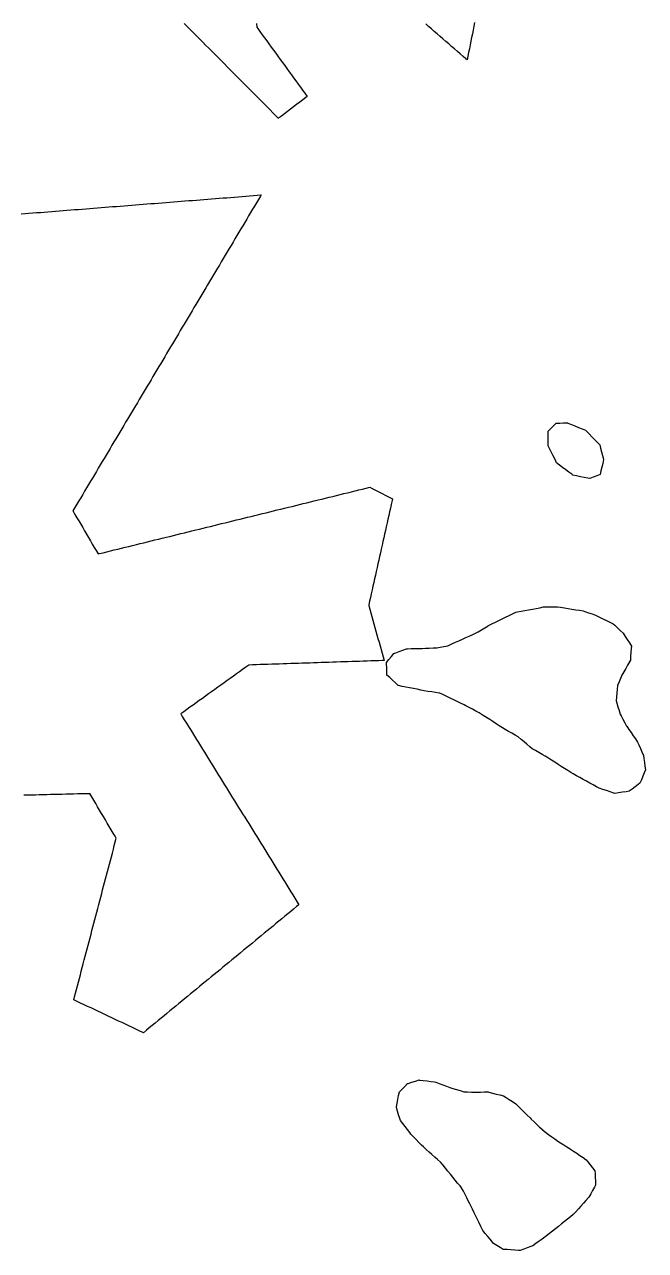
# Model space of a CAD drawing. Header units: millimetres. Extents: x 230 to 3347, y 514 to 5196.
# Drawn here: x 1211.1 to 1373.8, y 3602.3 to 3923.7 of the extents above; entities that cross this region are included whole.
import ezdxf

# ---------------------------------------------------------------- set-up
doc = ezdxf.new("R2010")
doc.units = ezdxf.units.MM
for name, color, linetype in [('ALL_HOLES', 1, 'Continuous'), ('ALL_ISLANDS', 7, 'Continuous'), ('OUTLINE_ISLAND_01', 7, 'Continuous'), ('OUTLINE_ISLAND_01_HOLE_222', 1, 'Continuous'), ('OUTLINE_ISLAND_01_HOLE_239', 1, 'Continuous'), ('OUTLINE_ISLAND_01_HOLE_246', 1, 'Continuous')]:
    doc.layers.add(name, color=color, linetype=linetype)

msp = doc.modelspace()

# ---------------------------------------------------------------- linework, layer by layer
at = {"layer": 'ALL_HOLES'}
for points in [[(1348.2825, 3817.0825), (1348.9896, 3817.7896), (1349.6967, 3818.4967), (1350.4039, 3819.2038), (1351.3157, 3819.2189), (1352.3155, 3819.2355), (1353.3154, 3819.252), (1353.4581, 3819.1945), (1354.3856, 3818.8206), (1355.313, 3818.4467), (1356.2405, 3818.0727), (1357.1679, 3817.6988), (1358.0954, 3817.3249), (1358.3394, 3817.0715), (1359.0331, 3816.3513), (1359.7269, 3815.631), (1360.4206, 3814.9107), (1361.1143, 3814.1905), (1361.808, 3813.4702), (1362.0401, 3812.6166), (1362.3025, 3811.6516), (1362.5649, 3810.6866), (1362.8273, 3809.7217), (1362.8051, 3809.6255), (1362.5797, 3808.6513), (1362.3544, 3807.677), (1362.129, 3806.7027), (1361.9037, 3805.7284), (1361.0364, 3805.3921), (1360.1041, 3805.0306), (1359.1717, 3804.6691), (1358.6906, 3804.7643), (1357.7096, 3804.9584), (1356.7286, 3805.1525), (1355.7477, 3805.3465), (1354.7667, 3805.5406), (1354.4632, 3805.7743), (1353.6709, 3806.3844), (1352.8786, 3806.9944), (1352.0862, 3807.6045), (1351.2939, 3808.2146), (1350.5015, 3808.8247), (1350.0837, 3809.6838), (1349.6463, 3810.5831), (1349.2089, 3811.4823), (1348.7715, 3812.3816), (1348.3342, 3813.2809), (1348.3222, 3814.1626), (1348.3086, 3815.1625), (1348.295, 3816.1625)], [(1305.9544, 3756.4459), (1306.5851, 3757.222), (1307.2157, 3757.9981), (1307.8463, 3758.7742), (1308.3477, 3758.9672), (1309.2809, 3759.3265), (1310.2142, 3759.6858), (1311.1474, 3760.0451), (1311.4123, 3760.0506), (1312.4121, 3760.0717), (1313.4119, 3760.0928), (1314.4117, 3760.1139), (1315.4114, 3760.135), (1316.1253, 3760.1676), (1317.1243, 3760.2132), (1318.1233, 3760.2589), (1319.1222, 3760.3045), (1320.0052, 3760.469), (1320.9882, 3760.6523), (1321.9713, 3760.8355), (1322.1599, 3760.9198), (1323.0727, 3761.3282), (1323.9856, 3761.7365), (1324.8984, 3762.1448), (1325.8112, 3762.5532), (1326.724, 3762.9615), (1327.6369, 3763.3699), (1328.5497, 3763.7782), (1329.4625, 3764.1865), (1329.9964, 3764.5089), (1330.8525, 3765.0258), (1331.7085, 3765.5427), (1332.5646, 3766.0596), (1332.6563, 3766.1044), (1333.5547, 3766.5435), (1334.4531, 3766.9826), (1335.3516, 3767.4217), (1336.25, 3767.8608), (1337.1485, 3768.2999), (1338.0469, 3768.7389), (1338.9453, 3769.178), (1339.8438, 3769.6171), (1340.2311, 3769.6906), (1341.2136, 3769.877), (1342.1961, 3770.0635), (1343.1785, 3770.2499), (1344.161, 3770.4363), (1345.1435, 3770.6227), (1346.1259, 3770.8091), (1347.1084, 3770.9955), (1347.7681, 3771.0064), (1348.768, 3771.0228), (1349.7679, 3771.0392), (1350.7677, 3771.0556), (1351.5552, 3770.9284), (1352.5424, 3770.7689), (1353.5296, 3770.6094), (1354.5168, 3770.4499), (1355.504, 3770.2904), (1356.4912, 3770.1309), (1357.4784, 3769.9714), (1357.8997, 3769.8233), (1358.8431, 3769.4917), (1359.7865, 3769.16), (1360.73, 3768.8284), (1360.8454, 3768.7715), (1361.7425, 3768.3298), (1362.6397, 3767.888), (1363.5368, 3767.4463), (1364.4339, 3767.0045), (1365.3311, 3766.5628), (1365.7195, 3766.1997), (1366.4499, 3765.5167), (1367.1804, 3764.8338), (1367.9109, 3764.1509), (1367.9367, 3764.111), (1368.4797, 3763.2712), (1369.0226, 3762.4315), (1369.5656, 3761.5917), (1370.1086, 3760.752), (1370.0557, 3760.0816), (1369.9772, 3759.0847), (1369.8986, 3758.0877), (1369.82, 3757.0908), (1369.5671, 3756.6348), (1369.082, 3755.7604), (1368.5969, 3754.8859), (1368.1119, 3754.0114), (1367.6268, 3753.1369), (1367.2543, 3752.2713), (1366.859, 3751.3527), (1366.4638, 3750.4342), (1366.4597, 3750.387), (1366.3745, 3749.3907), (1366.2893, 3748.3943), (1366.2041, 3747.398), (1366.1188, 3746.4016), (1366.2959, 3745.7982), (1366.5776, 3744.8387), (1366.8593, 3743.8792), (1367.1409, 3742.9197), (1367.4112, 3742.4212), (1367.8879, 3741.5421), (1368.3645, 3740.663), (1368.8411, 3739.7839), (1368.8875, 3739.7159), (1369.4511, 3738.8899), (1370.0147, 3738.0638), (1370.5782, 3737.2378), (1371.1418, 3736.4117), (1371.7054, 3735.5857), (1372.0406, 3734.8203), (1372.4418, 3733.9043), (1372.8429, 3732.9883), (1373.2441, 3732.0723), (1373.3616, 3731.2443), (1373.5022, 3730.2542), (1373.6427, 3729.2641), (1373.7833, 3728.274), (1373.479, 3727.5527), (1373.0904, 3726.6313), (1372.7018, 3725.7099), (1372.3132, 3724.7885), (1371.8818, 3724.4654), (1371.0813, 3723.866), (1370.2808, 3723.2666), (1369.4804, 3722.6673), (1368.7406, 3722.5572), (1367.7515, 3722.41), (1366.7624, 3722.2628), (1365.7733, 3722.1156), (1365.4902, 3722.21), (1364.5416, 3722.5265), (1363.593, 3722.843), (1362.6443, 3723.1594), (1361.6957, 3723.4759), (1360.9503, 3723.881), (1360.0716, 3724.3584), (1359.1929, 3724.8359), (1358.3143, 3725.3133), (1357.4356, 3725.7908), (1356.557, 3726.2682), (1355.6783, 3726.7457), (1354.7996, 3727.2231), (1354.2468, 3727.5763), (1353.4041, 3728.1146), (1352.5613, 3728.6528), (1351.7185, 3729.1911), (1350.8758, 3729.7294), (1350.033, 3730.2677), (1349.1903, 3730.806), (1348.3475, 3731.3443), (1347.5048, 3731.8826), (1346.7009, 3732.3429), (1345.8331, 3732.8398), (1344.9654, 3733.3368), (1344.0976, 3733.8337), (1343.4935, 3734.343), (1342.729, 3734.9876), (1341.9645, 3735.6322), (1341.2, 3736.2768), (1340.4354, 3736.9214), (1339.6223, 3737.389), (1338.7554, 3737.8875), (1337.8885, 3738.386), (1337.0217, 3738.8845), (1336.3362, 3739.3241), (1335.4945, 3739.8639), (1334.6527, 3740.4038), (1333.811, 3740.9437), (1332.9692, 3741.4835), (1332.1275, 3742.0234), (1331.2857, 3742.5633), (1330.444, 3743.1031), (1330.231, 3743.2185), (1329.3518, 3743.6949), (1328.4725, 3744.1712), (1327.5933, 3744.6476), (1326.714, 3745.1239), (1326.2589, 3745.3424), (1325.3574, 3745.7751), (1324.4559, 3746.2079), (1323.5543, 3746.6406), (1322.6528, 3747.0733), (1321.7513, 3747.506), (1320.8498, 3747.9388), (1319.9482, 3748.3715), (1319.7542, 3748.4027), (1318.7669, 3748.5615), (1317.7795, 3748.7202), (1316.7922, 3748.879), (1315.8049, 3749.0378), (1314.9317, 3749.212), (1313.951, 3749.4076), (1312.9703, 3749.6032), (1311.9896, 3749.7988), (1311.009, 3749.9944), (1310.0283, 3750.19), (1309.0476, 3750.3856), (1308.9944, 3750.435), (1308.2612, 3751.115), (1307.528, 3751.795), (1306.7948, 3752.475), (1306.0616, 3753.155), (1306.0338, 3754.0085), (1306.0012, 3755.008), (1305.9687, 3756.0074)], [(1309.3138, 3643.9069), (1310.0209, 3644.614), (1310.728, 3645.3211), (1311.4351, 3646.0282), (1311.625, 3646.0881), (1312.5787, 3646.3889), (1313.5324, 3646.6897), (1314.4861, 3646.9904), (1314.5684, 3646.9806), (1315.5614, 3646.8624), (1316.5544, 3646.7442), (1317.5474, 3646.626), (1318.5404, 3646.5078), (1318.8319, 3646.3975), (1319.7672, 3646.0437), (1320.7025, 3645.6899), (1321.6378, 3645.3361), (1322.5731, 3644.9823), (1323.3506, 3644.7566), (1324.3109, 3644.4779), (1325.2713, 3644.1992), (1326.2317, 3643.9205), (1327.1815, 3643.8723), (1328.1802, 3643.8216), (1329.179, 3643.7709), (1329.5508, 3643.783), (1330.5503, 3643.8158), (1331.5498, 3643.8485), (1332.5492, 3643.8812), (1332.7575, 3643.8256), (1333.7237, 3643.5679), (1334.6899, 3643.3101), (1335.6561, 3643.0524), (1336.6223, 3642.7946), (1337.2565, 3642.3879), (1338.0982, 3641.8481), (1338.94, 3641.3083), (1339.7818, 3640.7684), (1339.9808, 3640.5718), (1340.6921, 3639.869), (1341.4035, 3639.1661), (1342.1148, 3638.4633), (1342.8262, 3637.7604), (1343.5375, 3637.0576), (1343.8764, 3636.7337), (1344.5993, 3636.0427), (1345.3222, 3635.3517), (1346.0451, 3634.6608), (1346.768, 3633.9698), (1346.8212, 3633.9297), (1347.6201, 3633.3281), (1348.4189, 3632.7265), (1349.2177, 3632.125), (1350.0165, 3631.5234), (1350.8154, 3630.9218), (1351.5025, 3630.4998), (1352.3546, 3629.9764), (1353.2067, 3629.453), (1354.0588, 3628.9296), (1354.1345, 3628.8789), (1354.9653, 3628.3222), (1355.796, 3627.7656), (1356.6267, 3627.2089), (1357.4575, 3626.6522), (1358.2882, 3626.0955), (1358.7186, 3625.5301), (1359.3242, 3624.7343), (1359.9298, 3623.9386), (1360.5355, 3623.1429), (1360.566, 3622.4352), (1360.6091, 3621.4361), (1360.6522, 3620.437), (1360.6953, 3619.438), (1360.4004, 3618.9049), (1359.9165, 3618.0298), (1359.4325, 3617.1547), (1358.9485, 3616.2796), (1358.8605, 3616.1808), (1358.1956, 3615.4339), (1357.5307, 3614.687), (1356.8657, 3613.9401), (1356.2008, 3613.1932), (1355.5358, 3612.4463), (1354.8709, 3611.6994), (1354.1332, 3611.1114), (1353.3513, 3610.4881), (1352.5693, 3609.8648), (1351.7873, 3609.2414), (1351.0054, 3608.6181), (1350.2234, 3607.9948), (1349.4414, 3607.3715), (1348.6595, 3606.7482), (1347.8775, 3606.1248), (1347.5179, 3605.8647), (1346.7076, 3605.2786), (1345.8974, 3604.6924), (1345.0872, 3604.1063), (1344.277, 3603.5202), (1343.7575, 3603.3282), (1342.8196, 3602.9815), (1341.8816, 3602.6349), (1340.9436, 3602.2882), (1340.5368, 3602.3156), (1339.5391, 3602.383), (1338.5414, 3602.4504), (1337.5436, 3602.5178), (1336.5459, 3602.5852), (1335.7094, 3603.0933), (1334.8547, 3603.6124), (1334, 3604.1316), (1333.7324, 3604.4506), (1333.0896, 3605.2167), (1332.4469, 3605.9828), (1331.8042, 3606.7489), (1331.1615, 3607.515), (1331.0753, 3607.6931), (1330.6396, 3608.5932), (1330.2039, 3609.4933), (1329.7682, 3610.3934), (1329.3325, 3611.2935), (1328.8968, 3612.1936), (1328.4612, 3613.0936), (1328.0255, 3613.9937), (1327.5898, 3614.8938), (1327.45, 3615.1638), (1326.9902, 3616.0518), (1326.5303, 3616.9398), (1326.0705, 3617.8278), (1325.6106, 3618.7158), (1325.2137, 3619.2004), (1324.58, 3619.9739), (1323.9463, 3620.7475), (1323.3126, 3621.5211), (1322.6789, 3622.2947), (1322.0453, 3623.0683), (1321.4116, 3623.8419), (1320.7779, 3624.6155), (1320.1442, 3625.3891), (1320.0858, 3625.4408), (1319.3375, 3626.1042), (1318.5892, 3626.7675), (1317.8409, 3627.4309), (1317.0926, 3628.0942), (1316.3443, 3628.7576), (1315.596, 3629.421), (1315.1206, 3629.915), (1314.4273, 3630.6356), (1313.734, 3631.3563), (1313.0406, 3632.0769), (1312.3473, 3632.7975), (1312.039, 3633.1925), (1311.4238, 3633.9808), (1310.8085, 3634.7691), (1310.1932, 3635.5574), (1309.578, 3636.3458), (1309.4127, 3636.8919), (1309.1229, 3637.849), (1308.8331, 3638.8061), (1308.5434, 3639.7632), (1308.5764, 3639.9408), (1308.7592, 3640.9239), (1308.942, 3641.9071), (1309.1248, 3642.8902), (1309.3076, 3643.8734)]]:
    msp.add_lwpolyline(points, close=True, dxfattribs=at)
at = {"layer": 'ALL_ISLANDS'}
for points in [[(1271.8402, 3923.9734), (1271.9567, 3922.9802), (1272.2006, 3922.645), (1272.7891, 3921.8365), (1273.3776, 3921.028), (1273.9661, 3920.2195), (1274.5546, 3919.411), (1275.1432, 3918.6025), (1275.7317, 3917.7941), (1276.3202, 3916.9856), (1276.9087, 3916.1771), (1277.4972, 3915.3686), (1278.0857, 3914.5601), (1278.6742, 3913.7516), (1279.2627, 3912.9431), (1279.8512, 3912.1346), (1280.4397, 3911.3261), (1281.0282, 3910.5176), (1281.6167, 3909.7091), (1282.2052, 3908.9006), (1282.7937, 3908.0921), (1283.3822, 3907.2836), (1283.9707, 3906.4751), (1284.5592, 3905.6667), (1285.1477, 3904.8582), (1284.778, 3904.5754), (1283.9837, 3903.9679), (1283.1894, 3903.3604), (1282.3951, 3902.7529), (1281.6008, 3902.1454), (1280.8065, 3901.5379), (1280.0122, 3900.9304), (1279.2178, 3900.3229), (1278.4235, 3899.7154), (1277.6292, 3899.1078), (1277.5751, 3899.1624), (1276.8708, 3899.8724), (1276.1666, 3900.5824), (1275.4624, 3901.2924), (1274.7582, 3902.0024), (1274.0539, 3902.7123), (1273.3497, 3903.4223), (1272.6455, 3904.1323), (1271.9413, 3904.8423), (1271.2371, 3905.5523), (1270.5328, 3906.2622), (1269.8286, 3906.9722), (1269.1244, 3907.6822), (1268.4202, 3908.3922), (1267.7159, 3909.1021), (1267.0117, 3909.8121), (1266.3075, 3910.5221), (1265.6033, 3911.2321), (1264.899, 3911.9421), (1264.1948, 3912.652), (1263.4906, 3913.362), (1262.7864, 3914.072), (1262.0822, 3914.782), (1261.3779, 3915.492), (1260.6737, 3916.2019), (1259.9695, 3916.9119), (1259.2653, 3917.6219), (1258.561, 3918.3319), (1257.8568, 3919.0418), (1257.1526, 3919.7518), (1256.4484, 3920.4618), (1255.7441, 3921.1718), (1255.0399, 3921.8818), (1254.3357, 3922.5917), (1253.6315, 3923.3017), (1252.9273, 3924.0117)], [(1329.0156, 3924.2272), (1328.8207, 3923.2464), (1328.6259, 3922.2655), (1328.431, 3921.2847), (1328.2362, 3920.3039), (1328.0413, 3919.323), (1327.8465, 3918.3422), (1327.6516, 3917.3614), (1327.4568, 3916.3805), (1327.2619, 3915.3997), (1327.0671, 3914.4189), (1326.764, 3914.6826), (1326.0096, 3915.3389), (1325.2551, 3915.9953), (1324.5007, 3916.6517), (1323.7463, 3917.3081), (1322.9918, 3917.9644), (1322.2374, 3918.6208), (1321.4829, 3919.2772), (1320.7285, 3919.9336), (1319.9741, 3920.5899), (1319.2196, 3921.2463), (1318.4652, 3921.9027), (1317.7108, 3922.5591), (1316.9563, 3923.2154), (1316.2019, 3923.8718)], [(1210.2668, 3874.069), (1211.2637, 3874.1475), (1212.2606, 3874.226), (1213.2575, 3874.3045), (1214.2544, 3874.3829), (1215.2513, 3874.4614), (1216.2483, 3874.5399), (1217.2452, 3874.6184), (1218.2421, 3874.6968), (1219.239, 3874.7753), (1220.2359, 3874.8538), (1221.2328, 3874.9323), (1222.2297, 3875.0108), (1223.2267, 3875.0892), (1224.2236, 3875.1677), (1225.2205, 3875.2462), (1226.2174, 3875.3247), (1227.2143, 3875.4031), (1228.2112, 3875.4816), (1229.2082, 3875.5601), (1230.2051, 3875.6386), (1231.202, 3875.717), (1232.1989, 3875.7955), (1233.1958, 3875.874), (1234.1927, 3875.9525), (1235.1897, 3876.0309), (1236.1866, 3876.1094), (1237.1835, 3876.1879), (1238.1804, 3876.2664), (1239.1773, 3876.3449), (1240.1742, 3876.4233), (1241.1711, 3876.5018), (1242.1681, 3876.5803), (1243.165, 3876.6588), (1244.1619, 3876.7372), (1245.1588, 3876.8157), (1246.1557, 3876.8942), (1247.1526, 3876.9727), (1248.1496, 3877.0511), (1249.1465, 3877.1296), (1250.1434, 3877.2081), (1251.1403, 3877.2866), (1252.1372, 3877.365), (1253.1341, 3877.4435), (1254.1311, 3877.522), (1255.128, 3877.6005), (1256.1249, 3877.6789), (1257.1218, 3877.7574), (1258.1187, 3877.8359), (1259.1156, 3877.9144), (1260.1126, 3877.9929), (1261.1095, 3878.0713), (1262.1064, 3878.1498), (1263.1033, 3878.2283), (1264.1002, 3878.3068), (1265.0971, 3878.3852), (1266.094, 3878.4637), (1267.091, 3878.5422), (1268.0879, 3878.6207), (1269.0848, 3878.6991), (1270.0817, 3878.7776), (1271.0786, 3878.8561), (1272.0755, 3878.9346), (1273.0725, 3879.013), (1272.8853, 3878.6986), (1272.3738, 3877.8393), (1271.8623, 3876.98), (1271.3509, 3876.1206), (1270.8394, 3875.2613), (1270.328, 3874.402), (1269.8165, 3873.5427), (1269.305, 3872.6834), (1268.7936, 3871.8241), (1268.2821, 3870.9648), (1267.7706, 3870.1055), (1267.2592, 3869.2462), (1266.7477, 3868.3869), (1266.2362, 3867.5276), (1265.7248, 3866.6683), (1265.2133, 3865.809), (1264.7019, 3864.9497), (1264.1904, 3864.0904), (1263.6789, 3863.2311), (1263.1675, 3862.3718), (1262.656, 3861.5125), (1262.1445, 3860.6532), (1261.6331, 3859.7939), (1261.1216, 3858.9346), (1260.6101, 3858.0753), (1260.0987, 3857.2159), (1259.5872, 3856.3566), (1259.0757, 3855.4973), (1258.5643, 3854.638), (1258.0528, 3853.7787), (1257.5414, 3852.9194), (1257.0299, 3852.0601), (1256.5184, 3851.2008), (1256.007, 3850.3415), (1255.4955, 3849.4822), (1254.984, 3848.6229), (1254.4726, 3847.7636), (1253.9611, 3846.9043), (1253.4496, 3846.045), (1252.9382, 3845.1857), (1252.4267, 3844.3264), (1251.9152, 3843.4671), (1251.4038, 3842.6078), (1250.8923, 3841.7485), (1250.3809, 3840.8892), (1249.8694, 3840.0299), (1249.3579, 3839.1706), (1248.8465, 3838.3112), (1248.335, 3837.4519), (1247.8235, 3836.5926), (1247.3121, 3835.7333), (1246.8006, 3834.874), (1246.2891, 3834.0147), (1245.7777, 3833.1554), (1245.2662, 3832.2961), (1244.7548, 3831.4368), (1244.2433, 3830.5775), (1243.7318, 3829.7182), (1243.2204, 3828.8589), (1242.7089, 3827.9996), (1242.1974, 3827.1403), (1241.686, 3826.281), (1241.1745, 3825.4217), (1240.663, 3824.5624), (1240.1516, 3823.7031), (1239.6401, 3822.8438), (1239.1286, 3821.9845), (1238.6172, 3821.1252), (1238.1057, 3820.2658), (1237.5943, 3819.4065), (1237.0828, 3818.5472), (1236.5713, 3817.6879), (1236.0599, 3816.8286), (1235.5484, 3815.9693), (1235.0369, 3815.11), (1234.5255, 3814.2507), (1234.014, 3813.3914), (1233.5025, 3812.5321), (1232.9911, 3811.6728), (1232.4796, 3810.8135), (1231.9681, 3809.9542), (1231.4567, 3809.0949), (1230.9452, 3808.2356), (1230.4338, 3807.3763), (1229.9223, 3806.517), (1229.4108, 3805.6577), (1228.8994, 3804.7984), (1228.3879, 3803.9391), (1227.8764, 3803.0798), (1227.365, 3802.2205), (1226.8535, 3801.3611), (1226.342, 3800.5018), (1225.8306, 3799.6425), (1225.3191, 3798.7832), (1224.8077, 3797.9239), (1224.2962, 3797.0646), (1223.7847, 3796.2053), (1223.8248, 3796.1365), (1224.3282, 3795.2725), (1224.8317, 3794.4085), (1225.3351, 3793.5444), (1225.8385, 3792.6804), (1226.3419, 3791.8163), (1226.8454, 3790.9523), (1227.3488, 3790.0883), (1227.8522, 3789.2242), (1228.3557, 3788.3602), (1228.8591, 3787.4962), (1229.3625, 3786.6321), (1229.8659, 3785.7681), (1230.3694, 3784.904), (1230.6938, 3784.9837), (1231.6649, 3785.2221), (1232.6361, 3785.4605), (1233.6073, 3785.6989), (1234.5784, 3785.9373), (1235.5496, 3786.1757), (1236.5208, 3786.4141), (1237.4919, 3786.6525), (1238.4631, 3786.8909), (1239.4343, 3787.1293), (1240.4054, 3787.3677), (1241.3766, 3787.6061), (1242.3478, 3787.8445), (1243.3189, 3788.0829), (1244.2901, 3788.3213), (1245.2613, 3788.5597), (1246.2324, 3788.7981), (1247.2036, 3789.0365), (1248.1748, 3789.2749), (1249.1459, 3789.5133), (1250.1171, 3789.7517), (1251.0883, 3789.9901), (1252.0594, 3790.2285), (1253.0306, 3790.467), (1254.0018, 3790.7054), (1254.9729, 3790.9438), (1255.9441, 3791.1822), (1256.9153, 3791.4206), (1257.8864, 3791.659), (1258.8576, 3791.8974), (1259.8288, 3792.1358), (1260.7999, 3792.3742), (1261.7711, 3792.6126), (1262.7422, 3792.851), (1263.7134, 3793.0894), (1264.6846, 3793.3278), (1265.6557, 3793.5662), (1266.6269, 3793.8046), (1267.5981, 3794.043), (1268.5692, 3794.2814), (1269.5404, 3794.5198), (1270.5116, 3794.7582), (1271.4827, 3794.9966), (1272.4539, 3795.235), (1273.4251, 3795.4734), (1274.3962, 3795.7118), (1275.3674, 3795.9502), (1276.3386, 3796.1886), (1277.3097, 3796.427), (1278.2809, 3796.6654), (1279.2521, 3796.9038), (1280.2232, 3797.1422), (1281.1944, 3797.3806), (1282.1656, 3797.619), (1283.1367, 3797.8574), (1284.1079, 3798.0959), (1285.0791, 3798.3343), (1286.0502, 3798.5727), (1287.0214, 3798.8111), (1287.9926, 3799.0495), (1288.9637, 3799.2879), (1289.9349, 3799.5263), (1290.9061, 3799.7647), (1291.8772, 3800.0031), (1292.8484, 3800.2415), (1293.8196, 3800.4799), (1294.7907, 3800.7183), (1295.7619, 3800.9567), (1296.7331, 3801.1951), (1297.7042, 3801.4335), (1298.6754, 3801.6719), (1299.6466, 3801.9103), (1300.6177, 3802.1487), (1301.5889, 3802.3871), (1302.1722, 3802.0875), (1303.0618, 3801.6307), (1303.9513, 3801.1738), (1304.8408, 3800.717), (1305.7304, 3800.2601), (1306.6199, 3799.8032), (1307.5095, 3799.3464), (1307.4039, 3798.876), (1307.1848, 3797.9002), (1306.9657, 3796.9245), (1306.7467, 3795.9488), (1306.5276, 3794.9731), (1306.3086, 3793.9974), (1306.0895, 3793.0217), (1305.8705, 3792.046), (1305.6514, 3791.0703), (1305.4324, 3790.0945), (1305.2133, 3789.1188), (1304.9943, 3788.1431), (1304.7752, 3787.1674), (1304.5562, 3786.1917), (1304.3371, 3785.216), (1304.1181, 3784.2403), (1303.899, 3783.2645), (1303.68, 3782.2888), (1303.4609, 3781.3131), (1303.2419, 3780.3374), (1303.0228, 3779.3617), (1302.8038, 3778.386), (1302.5847, 3777.4103), (1302.3657, 3776.4346), (1302.1466, 3775.4588), (1301.9275, 3774.4831), (1301.7085, 3773.5074), (1301.4894, 3772.5317), (1301.2704, 3771.556), (1301.3094, 3771.415), (1301.576, 3770.4512), (1301.8427, 3769.4874), (1302.1093, 3768.5237), (1302.3759, 3767.5599), (1302.6426, 3766.5961), (1302.9092, 3765.6323), (1303.1758, 3764.6685), (1303.4425, 3763.7047), (1303.7091, 3762.7409), (1303.9757, 3761.7771), (1304.2424, 3760.8133), (1304.509, 3759.8495), (1304.7756, 3758.8857), (1305.0423, 3757.9219), (1305.3089, 3756.9581), (1304.8406, 3756.9424), (1303.8411, 3756.9091), (1302.8417, 3756.8757), (1301.8422, 3756.8423), (1300.8428, 3756.809), (1299.8433, 3756.7756), (1298.8439, 3756.7422), (1297.8445, 3756.7089), (1296.845, 3756.6755), (1295.8456, 3756.6421), (1294.8461, 3756.6088), (1293.8467, 3756.5754), (1292.8472, 3756.542), (1291.8478, 3756.5087), (1290.8484, 3756.4753), (1289.8489, 3756.4419), (1288.8495, 3756.4086), (1287.85, 3756.3752), (1286.8506, 3756.3418), (1285.8511, 3756.3084), (1284.8517, 3756.2751), (1283.8523, 3756.2417), (1282.8528, 3756.2083), (1281.8534, 3756.175), (1280.8539, 3756.1416), (1279.8545, 3756.1082), (1278.855, 3756.0749), (1277.8556, 3756.0415), (1276.8562, 3756.0081), (1275.8567, 3755.9748), (1274.8573, 3755.9414), (1273.8578, 3755.908), (1272.8584, 3755.8747), (1271.8589, 3755.8413), (1270.8595, 3755.8079), (1269.86, 3755.7746), (1269.0634, 3755.2018), (1268.2514, 3754.6181), (1267.4395, 3754.0344), (1266.6275, 3753.4506), (1265.8156, 3752.8669), (1265.0036, 3752.2832), (1264.1917, 3751.6995), (1263.3797, 3751.1157), (1262.5678, 3750.532), (1261.7558, 3749.9483), (1260.9439, 3749.3646), (1260.1319, 3748.7808), (1259.32, 3748.1971), (1258.508, 3747.6134), (1257.6961, 3747.0297), (1256.8841, 3746.4459), (1256.0722, 3745.8622), (1255.2602, 3745.2785), (1254.4483, 3744.6948), (1253.6363, 3744.1111), (1252.8244, 3743.5273), (1252.0124, 3742.9436), (1252.4461, 3742.2442), (1252.973, 3741.3943), (1253.5, 3740.5444), (1254.0269, 3739.6945), (1254.5538, 3738.8446), (1255.0808, 3737.9947), (1255.6077, 3737.1448), (1256.1347, 3736.2949), (1256.6616, 3735.445), (1257.1886, 3734.5951), (1257.7155, 3733.7452), (1258.2425, 3732.8953), (1258.7694, 3732.0454), (1259.2964, 3731.1955), (1259.8233, 3730.3456), (1260.3502, 3729.4957), (1260.8772, 3728.6458), (1261.4041, 3727.7959), (1261.9311, 3726.946), (1262.458, 3726.0961), (1262.985, 3725.2462), (1263.5119, 3724.3963), (1264.0389, 3723.5464), (1264.5658, 3722.6965), (1265.0928, 3721.8466), (1265.6197, 3720.9967), (1266.1466, 3720.1468), (1266.6736, 3719.2969), (1267.2005, 3718.447), (1267.7275, 3717.5971), (1268.2544, 3716.7472), (1268.7814, 3715.8973), (1269.3083, 3715.0474), (1269.8353, 3714.1975), (1270.3622, 3713.3476), (1270.8892, 3712.4977), (1271.4161, 3711.6478), (1271.943, 3710.7979), (1272.47, 3709.948), (1272.9969, 3709.0981), (1273.5239, 3708.2482), (1274.0508, 3707.3983), (1274.5778, 3706.5484), (1275.1047, 3705.6985), (1275.6317, 3704.8486), (1276.1586, 3703.9987), (1276.6856, 3703.1488), (1277.2125, 3702.2989), (1277.7394, 3701.449), (1278.2664, 3700.5991), (1278.7933, 3699.7492), (1279.3203, 3698.8993), (1279.8472, 3698.0494), (1280.3742, 3697.1995), (1280.9011, 3696.3496), (1281.4281, 3695.4997), (1281.955, 3694.6498), (1282.482, 3693.7999), (1283.0089, 3692.95), (1282.3863, 3692.4371), (1281.6145, 3691.8013), (1280.8427, 3691.1655), (1280.0708, 3690.5297), (1279.299, 3689.8938), (1278.5272, 3689.258), (1277.7554, 3688.6222), (1276.9835, 3687.9863), (1276.2117, 3687.3505), (1275.4399, 3686.7147), (1274.668, 3686.0789), (1273.8962, 3685.443), (1273.1244, 3684.8072), (1272.3525, 3684.1714), (1271.5807, 3683.5355), (1270.8089, 3682.8997), (1270.0371, 3682.2639), (1269.2652, 3681.6281), (1268.4934, 3680.9922), (1267.7216, 3680.3564), (1266.9497, 3679.7206), (1266.1779, 3679.0847), (1265.4061, 3678.4489), (1264.6342, 3677.8131), (1263.8624, 3677.1773), (1263.0906, 3676.5414), (1262.3187, 3675.9056), (1261.5469, 3675.2698), (1260.7751, 3674.6339), (1260.0033, 3673.9981), (1259.2314, 3673.3623), (1258.4596, 3672.7265), (1257.6878, 3672.0906), (1256.9159, 3671.4548), (1256.1441, 3670.819), (1255.3723, 3670.1831), (1254.6004, 3669.5473), (1253.8286, 3668.9115), (1253.0568, 3668.2757), (1252.285, 3667.6398), (1251.5131, 3667.004), (1250.7413, 3666.3682), (1249.9695, 3665.7323), (1249.1976, 3665.0965), (1248.4258, 3664.4607), (1247.654, 3663.8249), (1246.8821, 3663.189), (1246.1103, 3662.5532), (1245.3385, 3661.9174), (1244.5667, 3661.2815), (1243.7948, 3660.6457), (1243.023, 3660.0099), (1242.2512, 3659.3741), (1242.0834, 3659.4534), (1241.1795, 3659.881), (1240.2755, 3660.3087), (1239.3716, 3660.7363), (1238.4676, 3661.164), (1237.5637, 3661.5916), (1236.6597, 3662.0192), (1235.7558, 3662.4469), (1234.8518, 3662.8745), (1233.9479, 3663.3022), (1233.0439, 3663.7298), (1232.14, 3664.1575), (1231.2361, 3664.5851), (1230.3321, 3665.0127), (1229.4282, 3665.4404), (1228.5242, 3665.868), (1227.6203, 3666.2957), (1226.7163, 3666.7233), (1225.8124, 3667.1509), (1224.9084, 3667.5786), (1224.0045, 3668.0062), (1224.2062, 3668.7738), (1224.4603, 3669.7409), (1224.7145, 3670.7081), (1224.9687, 3671.6753), (1225.2229, 3672.6424), (1225.477, 3673.6096), (1225.7312, 3674.5767), (1225.9854, 3675.5439), (1226.2395, 3676.5111), (1226.4937, 3677.4782), (1226.7479, 3678.4454), (1227.0021, 3679.4125), (1227.2562, 3680.3797), (1227.5104, 3681.3468), (1227.7646, 3682.314), (1228.0187, 3683.2812), (1228.2729, 3684.2483), (1228.5271, 3685.2155), (1228.7813, 3686.1826), (1229.0354, 3687.1498), (1229.2896, 3688.117), (1229.5438, 3689.0841), (1229.7979, 3690.0513), (1230.0521, 3691.0184), (1230.3063, 3691.9856), (1230.5605, 3692.9528), (1230.8146, 3693.9199), (1231.0688, 3694.8871), (1231.323, 3695.8542), (1231.5771, 3696.8214), (1231.8313, 3697.7886), (1232.0855, 3698.7557), (1232.3396, 3699.7229), (1232.5938, 3700.69), (1232.848, 3701.6572), (1233.1022, 3702.6244), (1233.3563, 3703.5915), (1233.6105, 3704.5587), (1233.8647, 3705.5258), (1234.1188, 3706.493), (1234.373, 3707.4601), (1234.6272, 3708.4273), (1234.8814, 3709.3945), (1235.1355, 3710.3616), (1234.8353, 3710.8693), (1234.3264, 3711.7301), (1233.8174, 3712.5909), (1233.3084, 3713.4516), (1232.7994, 3714.3124), (1232.2904, 3715.1732), (1231.7814, 3716.034), (1231.2724, 3716.8947), (1230.7635, 3717.7555), (1230.2545, 3718.6163), (1229.7455, 3719.4771), (1229.2365, 3720.3378), (1228.7275, 3721.1986), (1228.2185, 3722.0594), (1227.9443, 3722.0525), (1226.9446, 3722.0275), (1225.9449, 3722.0026), (1224.9452, 3721.9776), (1223.9455, 3721.9526), (1222.9458, 3721.9276), (1221.9462, 3721.9026), (1220.9465, 3721.8776), (1219.9468, 3721.8526), (1218.9471, 3721.8276), (1217.9474, 3721.8026), (1216.9477, 3721.7776), (1215.948, 3721.7526), (1214.9483, 3721.7277), (1213.9487, 3721.7027), (1212.949, 3721.6777), (1211.9493, 3721.6527), (1210.9496, 3721.6277)]]:
    msp.add_lwpolyline(points, dxfattribs=at)
at = {"layer": 'OUTLINE_ISLAND_01'}
for points in [[(1271.8402, 3923.9734), (1271.9567, 3922.9802), (1272.2006, 3922.645), (1272.7891, 3921.8365), (1273.3776, 3921.028), (1273.9661, 3920.2195), (1274.5546, 3919.411), (1275.1432, 3918.6025), (1275.7317, 3917.7941), (1276.3202, 3916.9856), (1276.9087, 3916.1771), (1277.4972, 3915.3686), (1278.0857, 3914.5601), (1278.6742, 3913.7516), (1279.2627, 3912.9431), (1279.8512, 3912.1346), (1280.4397, 3911.3261), (1281.0282, 3910.5176), (1281.6167, 3909.7091), (1282.2052, 3908.9006), (1282.7937, 3908.0921), (1283.3822, 3907.2836), (1283.9707, 3906.4751), (1284.5592, 3905.6667), (1285.1477, 3904.8582), (1284.778, 3904.5754), (1283.9837, 3903.9679), (1283.1894, 3903.3604), (1282.3951, 3902.7529), (1281.6008, 3902.1454), (1280.8065, 3901.5379), (1280.0122, 3900.9304), (1279.2178, 3900.3229), (1278.4235, 3899.7154), (1277.6292, 3899.1078), (1277.5751, 3899.1624), (1276.8708, 3899.8724), (1276.1666, 3900.5824), (1275.4624, 3901.2924), (1274.7582, 3902.0024), (1274.0539, 3902.7123), (1273.3497, 3903.4223), (1272.6455, 3904.1323), (1271.9413, 3904.8423), (1271.2371, 3905.5523), (1270.5328, 3906.2622), (1269.8286, 3906.9722), (1269.1244, 3907.6822), (1268.4202, 3908.3922), (1267.7159, 3909.1021), (1267.0117, 3909.8121), (1266.3075, 3910.5221), (1265.6033, 3911.2321), (1264.899, 3911.9421), (1264.1948, 3912.652), (1263.4906, 3913.362), (1262.7864, 3914.072), (1262.0822, 3914.782), (1261.3779, 3915.492), (1260.6737, 3916.2019), (1259.9695, 3916.9119), (1259.2653, 3917.6219), (1258.561, 3918.3319), (1257.8568, 3919.0418), (1257.1526, 3919.7518), (1256.4484, 3920.4618), (1255.7441, 3921.1718), (1255.0399, 3921.8818), (1254.3357, 3922.5917), (1253.6315, 3923.3017), (1252.9273, 3924.0117)], [(1329.0156, 3924.2272), (1328.8207, 3923.2464), (1328.6259, 3922.2655), (1328.431, 3921.2847), (1328.2362, 3920.3039), (1328.0413, 3919.323), (1327.8465, 3918.3422), (1327.6516, 3917.3614), (1327.4568, 3916.3805), (1327.2619, 3915.3997), (1327.0671, 3914.4189), (1326.764, 3914.6826), (1326.0096, 3915.3389), (1325.2551, 3915.9953), (1324.5007, 3916.6517), (1323.7463, 3917.3081), (1322.9918, 3917.9644), (1322.2374, 3918.6208), (1321.4829, 3919.2772), (1320.7285, 3919.9336), (1319.9741, 3920.5899), (1319.2196, 3921.2463), (1318.4652, 3921.9027), (1317.7108, 3922.5591), (1316.9563, 3923.2154), (1316.2019, 3923.8718)], [(1210.2668, 3874.069), (1211.2637, 3874.1475), (1212.2606, 3874.226), (1213.2575, 3874.3045), (1214.2544, 3874.3829), (1215.2513, 3874.4614), (1216.2483, 3874.5399), (1217.2452, 3874.6184), (1218.2421, 3874.6968), (1219.239, 3874.7753), (1220.2359, 3874.8538), (1221.2328, 3874.9323), (1222.2297, 3875.0108), (1223.2267, 3875.0892), (1224.2236, 3875.1677), (1225.2205, 3875.2462), (1226.2174, 3875.3247), (1227.2143, 3875.4031), (1228.2112, 3875.4816), (1229.2082, 3875.5601), (1230.2051, 3875.6386), (1231.202, 3875.717), (1232.1989, 3875.7955), (1233.1958, 3875.874), (1234.1927, 3875.9525), (1235.1897, 3876.0309), (1236.1866, 3876.1094), (1237.1835, 3876.1879), (1238.1804, 3876.2664), (1239.1773, 3876.3449), (1240.1742, 3876.4233), (1241.1711, 3876.5018), (1242.1681, 3876.5803), (1243.165, 3876.6588), (1244.1619, 3876.7372), (1245.1588, 3876.8157), (1246.1557, 3876.8942), (1247.1526, 3876.9727), (1248.1496, 3877.0511), (1249.1465, 3877.1296), (1250.1434, 3877.2081), (1251.1403, 3877.2866), (1252.1372, 3877.365), (1253.1341, 3877.4435), (1254.1311, 3877.522), (1255.128, 3877.6005), (1256.1249, 3877.6789), (1257.1218, 3877.7574), (1258.1187, 3877.8359), (1259.1156, 3877.9144), (1260.1126, 3877.9929), (1261.1095, 3878.0713), (1262.1064, 3878.1498), (1263.1033, 3878.2283), (1264.1002, 3878.3068), (1265.0971, 3878.3852), (1266.094, 3878.4637), (1267.091, 3878.5422), (1268.0879, 3878.6207), (1269.0848, 3878.6991), (1270.0817, 3878.7776), (1271.0786, 3878.8561), (1272.0755, 3878.9346), (1273.0725, 3879.013), (1272.8853, 3878.6986), (1272.3738, 3877.8393), (1271.8623, 3876.98), (1271.3509, 3876.1206), (1270.8394, 3875.2613), (1270.328, 3874.402), (1269.8165, 3873.5427), (1269.305, 3872.6834), (1268.7936, 3871.8241), (1268.2821, 3870.9648), (1267.7706, 3870.1055), (1267.2592, 3869.2462), (1266.7477, 3868.3869), (1266.2362, 3867.5276), (1265.7248, 3866.6683), (1265.2133, 3865.809), (1264.7019, 3864.9497), (1264.1904, 3864.0904), (1263.6789, 3863.2311), (1263.1675, 3862.3718), (1262.656, 3861.5125), (1262.1445, 3860.6532), (1261.6331, 3859.7939), (1261.1216, 3858.9346), (1260.6101, 3858.0753), (1260.0987, 3857.2159), (1259.5872, 3856.3566), (1259.0757, 3855.4973), (1258.5643, 3854.638), (1258.0528, 3853.7787), (1257.5414, 3852.9194), (1257.0299, 3852.0601), (1256.5184, 3851.2008), (1256.007, 3850.3415), (1255.4955, 3849.4822), (1254.984, 3848.6229), (1254.4726, 3847.7636), (1253.9611, 3846.9043), (1253.4496, 3846.045), (1252.9382, 3845.1857), (1252.4267, 3844.3264), (1251.9152, 3843.4671), (1251.4038, 3842.6078), (1250.8923, 3841.7485), (1250.3809, 3840.8892), (1249.8694, 3840.0299), (1249.3579, 3839.1706), (1248.8465, 3838.3112), (1248.335, 3837.4519), (1247.8235, 3836.5926), (1247.3121, 3835.7333), (1246.8006, 3834.874), (1246.2891, 3834.0147), (1245.7777, 3833.1554), (1245.2662, 3832.2961), (1244.7548, 3831.4368), (1244.2433, 3830.5775), (1243.7318, 3829.7182), (1243.2204, 3828.8589), (1242.7089, 3827.9996), (1242.1974, 3827.1403), (1241.686, 3826.281), (1241.1745, 3825.4217), (1240.663, 3824.5624), (1240.1516, 3823.7031), (1239.6401, 3822.8438), (1239.1286, 3821.9845), (1238.6172, 3821.1252), (1238.1057, 3820.2658), (1237.5943, 3819.4065), (1237.0828, 3818.5472), (1236.5713, 3817.6879), (1236.0599, 3816.8286), (1235.5484, 3815.9693), (1235.0369, 3815.11), (1234.5255, 3814.2507), (1234.014, 3813.3914), (1233.5025, 3812.5321), (1232.9911, 3811.6728), (1232.4796, 3810.8135), (1231.9681, 3809.9542), (1231.4567, 3809.0949), (1230.9452, 3808.2356), (1230.4338, 3807.3763), (1229.9223, 3806.517), (1229.4108, 3805.6577), (1228.8994, 3804.7984), (1228.3879, 3803.9391), (1227.8764, 3803.0798), (1227.365, 3802.2205), (1226.8535, 3801.3611), (1226.342, 3800.5018), (1225.8306, 3799.6425), (1225.3191, 3798.7832), (1224.8077, 3797.9239), (1224.2962, 3797.0646), (1223.7847, 3796.2053), (1223.8248, 3796.1365), (1224.3282, 3795.2725), (1224.8317, 3794.4085), (1225.3351, 3793.5444), (1225.8385, 3792.6804), (1226.3419, 3791.8163), (1226.8454, 3790.9523), (1227.3488, 3790.0883), (1227.8522, 3789.2242), (1228.3557, 3788.3602), (1228.8591, 3787.4962), (1229.3625, 3786.6321), (1229.8659, 3785.7681), (1230.3694, 3784.904), (1230.6938, 3784.9837), (1231.6649, 3785.2221), (1232.6361, 3785.4605), (1233.6073, 3785.6989), (1234.5784, 3785.9373), (1235.5496, 3786.1757), (1236.5208, 3786.4141), (1237.4919, 3786.6525), (1238.4631, 3786.8909), (1239.4343, 3787.1293), (1240.4054, 3787.3677), (1241.3766, 3787.6061), (1242.3478, 3787.8445), (1243.3189, 3788.0829), (1244.2901, 3788.3213), (1245.2613, 3788.5597), (1246.2324, 3788.7981), (1247.2036, 3789.0365), (1248.1748, 3789.2749), (1249.1459, 3789.5133), (1250.1171, 3789.7517), (1251.0883, 3789.9901), (1252.0594, 3790.2285), (1253.0306, 3790.467), (1254.0018, 3790.7054), (1254.9729, 3790.9438), (1255.9441, 3791.1822), (1256.9153, 3791.4206), (1257.8864, 3791.659), (1258.8576, 3791.8974), (1259.8288, 3792.1358), (1260.7999, 3792.3742), (1261.7711, 3792.6126), (1262.7422, 3792.851), (1263.7134, 3793.0894), (1264.6846, 3793.3278), (1265.6557, 3793.5662), (1266.6269, 3793.8046), (1267.5981, 3794.043), (1268.5692, 3794.2814), (1269.5404, 3794.5198), (1270.5116, 3794.7582), (1271.4827, 3794.9966), (1272.4539, 3795.235), (1273.4251, 3795.4734), (1274.3962, 3795.7118), (1275.3674, 3795.9502), (1276.3386, 3796.1886), (1277.3097, 3796.427), (1278.2809, 3796.6654), (1279.2521, 3796.9038), (1280.2232, 3797.1422), (1281.1944, 3797.3806), (1282.1656, 3797.619), (1283.1367, 3797.8574), (1284.1079, 3798.0959), (1285.0791, 3798.3343), (1286.0502, 3798.5727), (1287.0214, 3798.8111), (1287.9926, 3799.0495), (1288.9637, 3799.2879), (1289.9349, 3799.5263), (1290.9061, 3799.7647), (1291.8772, 3800.0031), (1292.8484, 3800.2415), (1293.8196, 3800.4799), (1294.7907, 3800.7183), (1295.7619, 3800.9567), (1296.7331, 3801.1951), (1297.7042, 3801.4335), (1298.6754, 3801.6719), (1299.6466, 3801.9103), (1300.6177, 3802.1487), (1301.5889, 3802.3871), (1302.1722, 3802.0875), (1303.0618, 3801.6307), (1303.9513, 3801.1738), (1304.8408, 3800.717), (1305.7304, 3800.2601), (1306.6199, 3799.8032), (1307.5095, 3799.3464), (1307.4039, 3798.876), (1307.1848, 3797.9002), (1306.9657, 3796.9245), (1306.7467, 3795.9488), (1306.5276, 3794.9731), (1306.3086, 3793.9974), (1306.0895, 3793.0217), (1305.8705, 3792.046), (1305.6514, 3791.0703), (1305.4324, 3790.0945), (1305.2133, 3789.1188), (1304.9943, 3788.1431), (1304.7752, 3787.1674), (1304.5562, 3786.1917), (1304.3371, 3785.216), (1304.1181, 3784.2403), (1303.899, 3783.2645), (1303.68, 3782.2888), (1303.4609, 3781.3131), (1303.2419, 3780.3374), (1303.0228, 3779.3617), (1302.8038, 3778.386), (1302.5847, 3777.4103), (1302.3657, 3776.4346), (1302.1466, 3775.4588), (1301.9275, 3774.4831), (1301.7085, 3773.5074), (1301.4894, 3772.5317), (1301.2704, 3771.556), (1301.3094, 3771.415), (1301.576, 3770.4512), (1301.8427, 3769.4874), (1302.1093, 3768.5237), (1302.3759, 3767.5599), (1302.6426, 3766.5961), (1302.9092, 3765.6323), (1303.1758, 3764.6685), (1303.4425, 3763.7047), (1303.7091, 3762.7409), (1303.9757, 3761.7771), (1304.2424, 3760.8133), (1304.509, 3759.8495), (1304.7756, 3758.8857), (1305.0423, 3757.9219), (1305.3089, 3756.9581), (1304.8406, 3756.9424), (1303.8411, 3756.9091), (1302.8417, 3756.8757), (1301.8422, 3756.8423), (1300.8428, 3756.809), (1299.8433, 3756.7756), (1298.8439, 3756.7422), (1297.8445, 3756.7089), (1296.845, 3756.6755), (1295.8456, 3756.6421), (1294.8461, 3756.6088), (1293.8467, 3756.5754), (1292.8472, 3756.542), (1291.8478, 3756.5087), (1290.8484, 3756.4753), (1289.8489, 3756.4419), (1288.8495, 3756.4086), (1287.85, 3756.3752), (1286.8506, 3756.3418), (1285.8511, 3756.3084), (1284.8517, 3756.2751), (1283.8523, 3756.2417), (1282.8528, 3756.2083), (1281.8534, 3756.175), (1280.8539, 3756.1416), (1279.8545, 3756.1082), (1278.855, 3756.0749), (1277.8556, 3756.0415), (1276.8562, 3756.0081), (1275.8567, 3755.9748), (1274.8573, 3755.9414), (1273.8578, 3755.908), (1272.8584, 3755.8747), (1271.8589, 3755.8413), (1270.8595, 3755.8079), (1269.86, 3755.7746), (1269.0634, 3755.2018), (1268.2514, 3754.6181), (1267.4395, 3754.0344), (1266.6275, 3753.4506), (1265.8156, 3752.8669), (1265.0036, 3752.2832), (1264.1917, 3751.6995), (1263.3797, 3751.1157), (1262.5678, 3750.532), (1261.7558, 3749.9483), (1260.9439, 3749.3646), (1260.1319, 3748.7808), (1259.32, 3748.1971), (1258.508, 3747.6134), (1257.6961, 3747.0297), (1256.8841, 3746.4459), (1256.0722, 3745.8622), (1255.2602, 3745.2785), (1254.4483, 3744.6948), (1253.6363, 3744.1111), (1252.8244, 3743.5273), (1252.0124, 3742.9436), (1252.4461, 3742.2442), (1252.973, 3741.3943), (1253.5, 3740.5444), (1254.0269, 3739.6945), (1254.5538, 3738.8446), (1255.0808, 3737.9947), (1255.6077, 3737.1448), (1256.1347, 3736.2949), (1256.6616, 3735.445), (1257.1886, 3734.5951), (1257.7155, 3733.7452), (1258.2425, 3732.8953), (1258.7694, 3732.0454), (1259.2964, 3731.1955), (1259.8233, 3730.3456), (1260.3502, 3729.4957), (1260.8772, 3728.6458), (1261.4041, 3727.7959), (1261.9311, 3726.946), (1262.458, 3726.0961), (1262.985, 3725.2462), (1263.5119, 3724.3963), (1264.0389, 3723.5464), (1264.5658, 3722.6965), (1265.0928, 3721.8466), (1265.6197, 3720.9967), (1266.1466, 3720.1468), (1266.6736, 3719.2969), (1267.2005, 3718.447), (1267.7275, 3717.5971), (1268.2544, 3716.7472), (1268.7814, 3715.8973), (1269.3083, 3715.0474), (1269.8353, 3714.1975), (1270.3622, 3713.3476), (1270.8892, 3712.4977), (1271.4161, 3711.6478), (1271.943, 3710.7979), (1272.47, 3709.948), (1272.9969, 3709.0981), (1273.5239, 3708.2482), (1274.0508, 3707.3983), (1274.5778, 3706.5484), (1275.1047, 3705.6985), (1275.6317, 3704.8486), (1276.1586, 3703.9987), (1276.6856, 3703.1488), (1277.2125, 3702.2989), (1277.7394, 3701.449), (1278.2664, 3700.5991), (1278.7933, 3699.7492), (1279.3203, 3698.8993), (1279.8472, 3698.0494), (1280.3742, 3697.1995), (1280.9011, 3696.3496), (1281.4281, 3695.4997), (1281.955, 3694.6498), (1282.482, 3693.7999), (1283.0089, 3692.95), (1282.3863, 3692.4371), (1281.6145, 3691.8013), (1280.8427, 3691.1655), (1280.0708, 3690.5297), (1279.299, 3689.8938), (1278.5272, 3689.258), (1277.7554, 3688.6222), (1276.9835, 3687.9863), (1276.2117, 3687.3505), (1275.4399, 3686.7147), (1274.668, 3686.0789), (1273.8962, 3685.443), (1273.1244, 3684.8072), (1272.3525, 3684.1714), (1271.5807, 3683.5355), (1270.8089, 3682.8997), (1270.0371, 3682.2639), (1269.2652, 3681.6281), (1268.4934, 3680.9922), (1267.7216, 3680.3564), (1266.9497, 3679.7206), (1266.1779, 3679.0847), (1265.4061, 3678.4489), (1264.6342, 3677.8131), (1263.8624, 3677.1773), (1263.0906, 3676.5414), (1262.3187, 3675.9056), (1261.5469, 3675.2698), (1260.7751, 3674.6339), (1260.0033, 3673.9981), (1259.2314, 3673.3623), (1258.4596, 3672.7265), (1257.6878, 3672.0906), (1256.9159, 3671.4548), (1256.1441, 3670.819), (1255.3723, 3670.1831), (1254.6004, 3669.5473), (1253.8286, 3668.9115), (1253.0568, 3668.2757), (1252.285, 3667.6398), (1251.5131, 3667.004), (1250.7413, 3666.3682), (1249.9695, 3665.7323), (1249.1976, 3665.0965), (1248.4258, 3664.4607), (1247.654, 3663.8249), (1246.8821, 3663.189), (1246.1103, 3662.5532), (1245.3385, 3661.9174), (1244.5667, 3661.2815), (1243.7948, 3660.6457), (1243.023, 3660.0099), (1242.2512, 3659.3741), (1242.0834, 3659.4534), (1241.1795, 3659.881), (1240.2755, 3660.3087), (1239.3716, 3660.7363), (1238.4676, 3661.164), (1237.5637, 3661.5916), (1236.6597, 3662.0192), (1235.7558, 3662.4469), (1234.8518, 3662.8745), (1233.9479, 3663.3022), (1233.0439, 3663.7298), (1232.14, 3664.1575), (1231.2361, 3664.5851), (1230.3321, 3665.0127), (1229.4282, 3665.4404), (1228.5242, 3665.868), (1227.6203, 3666.2957), (1226.7163, 3666.7233), (1225.8124, 3667.1509), (1224.9084, 3667.5786), (1224.0045, 3668.0062), (1224.2062, 3668.7738), (1224.4603, 3669.7409), (1224.7145, 3670.7081), (1224.9687, 3671.6753), (1225.2229, 3672.6424), (1225.477, 3673.6096), (1225.7312, 3674.5767), (1225.9854, 3675.5439), (1226.2395, 3676.5111), (1226.4937, 3677.4782), (1226.7479, 3678.4454), (1227.0021, 3679.4125), (1227.2562, 3680.3797), (1227.5104, 3681.3468), (1227.7646, 3682.314), (1228.0187, 3683.2812), (1228.2729, 3684.2483), (1228.5271, 3685.2155), (1228.7813, 3686.1826), (1229.0354, 3687.1498), (1229.2896, 3688.117), (1229.5438, 3689.0841), (1229.7979, 3690.0513), (1230.0521, 3691.0184), (1230.3063, 3691.9856), (1230.5605, 3692.9528), (1230.8146, 3693.9199), (1231.0688, 3694.8871), (1231.323, 3695.8542), (1231.5771, 3696.8214), (1231.8313, 3697.7886), (1232.0855, 3698.7557), (1232.3396, 3699.7229), (1232.5938, 3700.69), (1232.848, 3701.6572), (1233.1022, 3702.6244), (1233.3563, 3703.5915), (1233.6105, 3704.5587), (1233.8647, 3705.5258), (1234.1188, 3706.493), (1234.373, 3707.4601), (1234.6272, 3708.4273), (1234.8814, 3709.3945), (1235.1355, 3710.3616), (1234.8353, 3710.8693), (1234.3264, 3711.7301), (1233.8174, 3712.5909), (1233.3084, 3713.4516), (1232.7994, 3714.3124), (1232.2904, 3715.1732), (1231.7814, 3716.034), (1231.2724, 3716.8947), (1230.7635, 3717.7555), (1230.2545, 3718.6163), (1229.7455, 3719.4771), (1229.2365, 3720.3378), (1228.7275, 3721.1986), (1228.2185, 3722.0594), (1227.9443, 3722.0525), (1226.9446, 3722.0275), (1225.9449, 3722.0026), (1224.9452, 3721.9776), (1223.9455, 3721.9526), (1222.9458, 3721.9276), (1221.9462, 3721.9026), (1220.9465, 3721.8776), (1219.9468, 3721.8526), (1218.9471, 3721.8276), (1217.9474, 3721.8026), (1216.9477, 3721.7776), (1215.948, 3721.7526), (1214.9483, 3721.7277), (1213.9487, 3721.7027), (1212.949, 3721.6777), (1211.9493, 3721.6527), (1210.9496, 3721.6277)]]:
    msp.add_lwpolyline(points, dxfattribs=at)
at = {"layer": 'OUTLINE_ISLAND_01_HOLE_222'}
msp.add_lwpolyline([(1309.3138, 3643.9069), (1310.0209, 3644.614), (1310.728, 3645.3211), (1311.4351, 3646.0282), (1311.625, 3646.0881), (1312.5787, 3646.3889), (1313.5324, 3646.6897), (1314.4861, 3646.9904), (1314.5684, 3646.9806), (1315.5614, 3646.8624), (1316.5544, 3646.7442), (1317.5474, 3646.626), (1318.5404, 3646.5078), (1318.8319, 3646.3975), (1319.7672, 3646.0437), (1320.7025, 3645.6899), (1321.6378, 3645.3361), (1322.5731, 3644.9823), (1323.3506, 3644.7566), (1324.3109, 3644.4779), (1325.2713, 3644.1992), (1326.2317, 3643.9205), (1327.1815, 3643.8723), (1328.1802, 3643.8216), (1329.179, 3643.7709), (1329.5508, 3643.783), (1330.5503, 3643.8158), (1331.5498, 3643.8485), (1332.5492, 3643.8812), (1332.7575, 3643.8256), (1333.7237, 3643.5679), (1334.6899, 3643.3101), (1335.6561, 3643.0524), (1336.6223, 3642.7946), (1337.2565, 3642.3879), (1338.0982, 3641.8481), (1338.94, 3641.3083), (1339.7818, 3640.7684), (1339.9808, 3640.5718), (1340.6921, 3639.869), (1341.4035, 3639.1661), (1342.1148, 3638.4633), (1342.8262, 3637.7604), (1343.5375, 3637.0576), (1343.8764, 3636.7337), (1344.5993, 3636.0427), (1345.3222, 3635.3517), (1346.0451, 3634.6608), (1346.768, 3633.9698), (1346.8212, 3633.9297), (1347.6201, 3633.3281), (1348.4189, 3632.7265), (1349.2177, 3632.125), (1350.0165, 3631.5234), (1350.8154, 3630.9218), (1351.5025, 3630.4998), (1352.3546, 3629.9764), (1353.2067, 3629.453), (1354.0588, 3628.9296), (1354.1345, 3628.8789), (1354.9653, 3628.3222), (1355.796, 3627.7656), (1356.6267, 3627.2089), (1357.4575, 3626.6522), (1358.2882, 3626.0955), (1358.7186, 3625.5301), (1359.3242, 3624.7343), (1359.9298, 3623.9386), (1360.5355, 3623.1429), (1360.566, 3622.4352), (1360.6091, 3621.4361), (1360.6522, 3620.437), (1360.6953, 3619.438), (1360.4004, 3618.9049), (1359.9165, 3618.0298), (1359.4325, 3617.1547), (1358.9485, 3616.2796), (1358.8605, 3616.1808), (1358.1956, 3615.4339), (1357.5307, 3614.687), (1356.8657, 3613.9401), (1356.2008, 3613.1932), (1355.5358, 3612.4463), (1354.8709, 3611.6994), (1354.1332, 3611.1114), (1353.3513, 3610.4881), (1352.5693, 3609.8648), (1351.7873, 3609.2414), (1351.0054, 3608.6181), (1350.2234, 3607.9948), (1349.4414, 3607.3715), (1348.6595, 3606.7482), (1347.8775, 3606.1248), (1347.5179, 3605.8647), (1346.7076, 3605.2786), (1345.8974, 3604.6924), (1345.0872, 3604.1063), (1344.277, 3603.5202), (1343.7575, 3603.3282), (1342.8196, 3602.9815), (1341.8816, 3602.6349), (1340.9436, 3602.2882), (1340.5368, 3602.3156), (1339.5391, 3602.383), (1338.5414, 3602.4504), (1337.5436, 3602.5178), (1336.5459, 3602.5852), (1335.7094, 3603.0933), (1334.8547, 3603.6124), (1334, 3604.1316), (1333.7324, 3604.4506), (1333.0896, 3605.2167), (1332.4469, 3605.9828), (1331.8042, 3606.7489), (1331.1615, 3607.515), (1331.0753, 3607.6931), (1330.6396, 3608.5932), (1330.2039, 3609.4933), (1329.7682, 3610.3934), (1329.3325, 3611.2935), (1328.8968, 3612.1936), (1328.4612, 3613.0936), (1328.0255, 3613.9937), (1327.5898, 3614.8938), (1327.45, 3615.1638), (1326.9902, 3616.0518), (1326.5303, 3616.9398), (1326.0705, 3617.8278), (1325.6106, 3618.7158), (1325.2137, 3619.2004), (1324.58, 3619.9739), (1323.9463, 3620.7475), (1323.3126, 3621.5211), (1322.6789, 3622.2947), (1322.0453, 3623.0683), (1321.4116, 3623.8419), (1320.7779, 3624.6155), (1320.1442, 3625.3891), (1320.0858, 3625.4408), (1319.3375, 3626.1042), (1318.5892, 3626.7675), (1317.8409, 3627.4309), (1317.0926, 3628.0942), (1316.3443, 3628.7576), (1315.596, 3629.421), (1315.1206, 3629.915), (1314.4273, 3630.6356), (1313.734, 3631.3563), (1313.0406, 3632.0769), (1312.3473, 3632.7975), (1312.039, 3633.1925), (1311.4238, 3633.9808), (1310.8085, 3634.7691), (1310.1932, 3635.5574), (1309.578, 3636.3458), (1309.4127, 3636.8919), (1309.1229, 3637.849), (1308.8331, 3638.8061), (1308.5434, 3639.7632), (1308.5764, 3639.9408), (1308.7592, 3640.9239), (1308.942, 3641.9071), (1309.1248, 3642.8902), (1309.3076, 3643.8734)], close=True, dxfattribs=at)
at = {"layer": 'OUTLINE_ISLAND_01_HOLE_239'}
msp.add_lwpolyline([(1305.9544, 3756.4459), (1306.5851, 3757.222), (1307.2157, 3757.9981), (1307.8463, 3758.7742), (1308.3477, 3758.9672), (1309.2809, 3759.3265), (1310.2142, 3759.6858), (1311.1474, 3760.0451), (1311.4123, 3760.0506), (1312.4121, 3760.0717), (1313.4119, 3760.0928), (1314.4117, 3760.1139), (1315.4114, 3760.135), (1316.1253, 3760.1676), (1317.1243, 3760.2132), (1318.1233, 3760.2589), (1319.1222, 3760.3045), (1320.0052, 3760.469), (1320.9882, 3760.6523), (1321.9713, 3760.8355), (1322.1599, 3760.9198), (1323.0727, 3761.3282), (1323.9856, 3761.7365), (1324.8984, 3762.1448), (1325.8112, 3762.5532), (1326.724, 3762.9615), (1327.6369, 3763.3699), (1328.5497, 3763.7782), (1329.4625, 3764.1865), (1329.9964, 3764.5089), (1330.8525, 3765.0258), (1331.7085, 3765.5427), (1332.5646, 3766.0596), (1332.6563, 3766.1044), (1333.5547, 3766.5435), (1334.4531, 3766.9826), (1335.3516, 3767.4217), (1336.25, 3767.8608), (1337.1485, 3768.2999), (1338.0469, 3768.7389), (1338.9453, 3769.178), (1339.8438, 3769.6171), (1340.2311, 3769.6906), (1341.2136, 3769.877), (1342.1961, 3770.0635), (1343.1785, 3770.2499), (1344.161, 3770.4363), (1345.1435, 3770.6227), (1346.1259, 3770.8091), (1347.1084, 3770.9955), (1347.7681, 3771.0064), (1348.768, 3771.0228), (1349.7679, 3771.0392), (1350.7677, 3771.0556), (1351.5552, 3770.9284), (1352.5424, 3770.7689), (1353.5296, 3770.6094), (1354.5168, 3770.4499), (1355.504, 3770.2904), (1356.4912, 3770.1309), (1357.4784, 3769.9714), (1357.8997, 3769.8233), (1358.8431, 3769.4917), (1359.7865, 3769.16), (1360.73, 3768.8284), (1360.8454, 3768.7715), (1361.7425, 3768.3298), (1362.6397, 3767.888), (1363.5368, 3767.4463), (1364.4339, 3767.0045), (1365.3311, 3766.5628), (1365.7195, 3766.1997), (1366.4499, 3765.5167), (1367.1804, 3764.8338), (1367.9109, 3764.1509), (1367.9367, 3764.111), (1368.4797, 3763.2712), (1369.0226, 3762.4315), (1369.5656, 3761.5917), (1370.1086, 3760.752), (1370.0557, 3760.0816), (1369.9772, 3759.0847), (1369.8986, 3758.0877), (1369.82, 3757.0908), (1369.5671, 3756.6348), (1369.082, 3755.7604), (1368.5969, 3754.8859), (1368.1119, 3754.0114), (1367.6268, 3753.1369), (1367.2543, 3752.2713), (1366.859, 3751.3527), (1366.4638, 3750.4342), (1366.4597, 3750.387), (1366.3745, 3749.3907), (1366.2893, 3748.3943), (1366.2041, 3747.398), (1366.1188, 3746.4016), (1366.2959, 3745.7982), (1366.5776, 3744.8387), (1366.8593, 3743.8792), (1367.1409, 3742.9197), (1367.4112, 3742.4212), (1367.8879, 3741.5421), (1368.3645, 3740.663), (1368.8411, 3739.7839), (1368.8875, 3739.7159), (1369.4511, 3738.8899), (1370.0147, 3738.0638), (1370.5782, 3737.2378), (1371.1418, 3736.4117), (1371.7054, 3735.5857), (1372.0406, 3734.8203), (1372.4418, 3733.9043), (1372.8429, 3732.9883), (1373.2441, 3732.0723), (1373.3616, 3731.2443), (1373.5022, 3730.2542), (1373.6427, 3729.2641), (1373.7833, 3728.274), (1373.479, 3727.5527), (1373.0904, 3726.6313), (1372.7018, 3725.7099), (1372.3132, 3724.7885), (1371.8818, 3724.4654), (1371.0813, 3723.866), (1370.2808, 3723.2666), (1369.4804, 3722.6673), (1368.7406, 3722.5572), (1367.7515, 3722.41), (1366.7624, 3722.2628), (1365.7733, 3722.1156), (1365.4902, 3722.21), (1364.5416, 3722.5265), (1363.593, 3722.843), (1362.6443, 3723.1594), (1361.6957, 3723.4759), (1360.9503, 3723.881), (1360.0716, 3724.3584), (1359.1929, 3724.8359), (1358.3143, 3725.3133), (1357.4356, 3725.7908), (1356.557, 3726.2682), (1355.6783, 3726.7457), (1354.7996, 3727.2231), (1354.2468, 3727.5763), (1353.4041, 3728.1146), (1352.5613, 3728.6528), (1351.7185, 3729.1911), (1350.8758, 3729.7294), (1350.033, 3730.2677), (1349.1903, 3730.806), (1348.3475, 3731.3443), (1347.5048, 3731.8826), (1346.7009, 3732.3429), (1345.8331, 3732.8398), (1344.9654, 3733.3368), (1344.0976, 3733.8337), (1343.4935, 3734.343), (1342.729, 3734.9876), (1341.9645, 3735.6322), (1341.2, 3736.2768), (1340.4354, 3736.9214), (1339.6223, 3737.389), (1338.7554, 3737.8875), (1337.8885, 3738.386), (1337.0217, 3738.8845), (1336.3362, 3739.3241), (1335.4945, 3739.8639), (1334.6527, 3740.4038), (1333.811, 3740.9437), (1332.9692, 3741.4835), (1332.1275, 3742.0234), (1331.2857, 3742.5633), (1330.444, 3743.1031), (1330.231, 3743.2185), (1329.3518, 3743.6949), (1328.4725, 3744.1712), (1327.5933, 3744.6476), (1326.714, 3745.1239), (1326.2589, 3745.3424), (1325.3574, 3745.7751), (1324.4559, 3746.2079), (1323.5543, 3746.6406), (1322.6528, 3747.0733), (1321.7513, 3747.506), (1320.8498, 3747.9388), (1319.9482, 3748.3715), (1319.7542, 3748.4027), (1318.7669, 3748.5615), (1317.7795, 3748.7202), (1316.7922, 3748.879), (1315.8049, 3749.0378), (1314.9317, 3749.212), (1313.951, 3749.4076), (1312.9703, 3749.6032), (1311.9896, 3749.7988), (1311.009, 3749.9944), (1310.0283, 3750.19), (1309.0476, 3750.3856), (1308.9944, 3750.435), (1308.2612, 3751.115), (1307.528, 3751.795), (1306.7948, 3752.475), (1306.0616, 3753.155), (1306.0338, 3754.0085), (1306.0012, 3755.008), (1305.9687, 3756.0074)], close=True, dxfattribs=at)
at = {"layer": 'OUTLINE_ISLAND_01_HOLE_246'}
msp.add_lwpolyline([(1348.2825, 3817.0825), (1348.9896, 3817.7896), (1349.6967, 3818.4967), (1350.4039, 3819.2038), (1351.3157, 3819.2189), (1352.3155, 3819.2355), (1353.3154, 3819.252), (1353.4581, 3819.1945), (1354.3856, 3818.8206), (1355.313, 3818.4467), (1356.2405, 3818.0727), (1357.1679, 3817.6988), (1358.0954, 3817.3249), (1358.3394, 3817.0715), (1359.0331, 3816.3513), (1359.7269, 3815.631), (1360.4206, 3814.9107), (1361.1143, 3814.1905), (1361.808, 3813.4702), (1362.0401, 3812.6166), (1362.3025, 3811.6516), (1362.5649, 3810.6866), (1362.8273, 3809.7217), (1362.8051, 3809.6255), (1362.5797, 3808.6513), (1362.3544, 3807.677), (1362.129, 3806.7027), (1361.9037, 3805.7284), (1361.0364, 3805.3921), (1360.1041, 3805.0306), (1359.1717, 3804.6691), (1358.6906, 3804.7643), (1357.7096, 3804.9584), (1356.7286, 3805.1525), (1355.7477, 3805.3465), (1354.7667, 3805.5406), (1354.4632, 3805.7743), (1353.6709, 3806.3844), (1352.8786, 3806.9944), (1352.0862, 3807.6045), (1351.2939, 3808.2146), (1350.5015, 3808.8247), (1350.0837, 3809.6838), (1349.6463, 3810.5831), (1349.2089, 3811.4823), (1348.7715, 3812.3816), (1348.3342, 3813.2809), (1348.3222, 3814.1626), (1348.3086, 3815.1625), (1348.295, 3816.1625)], close=True, dxfattribs=at)

doc.saveas('drawing.dxf')
